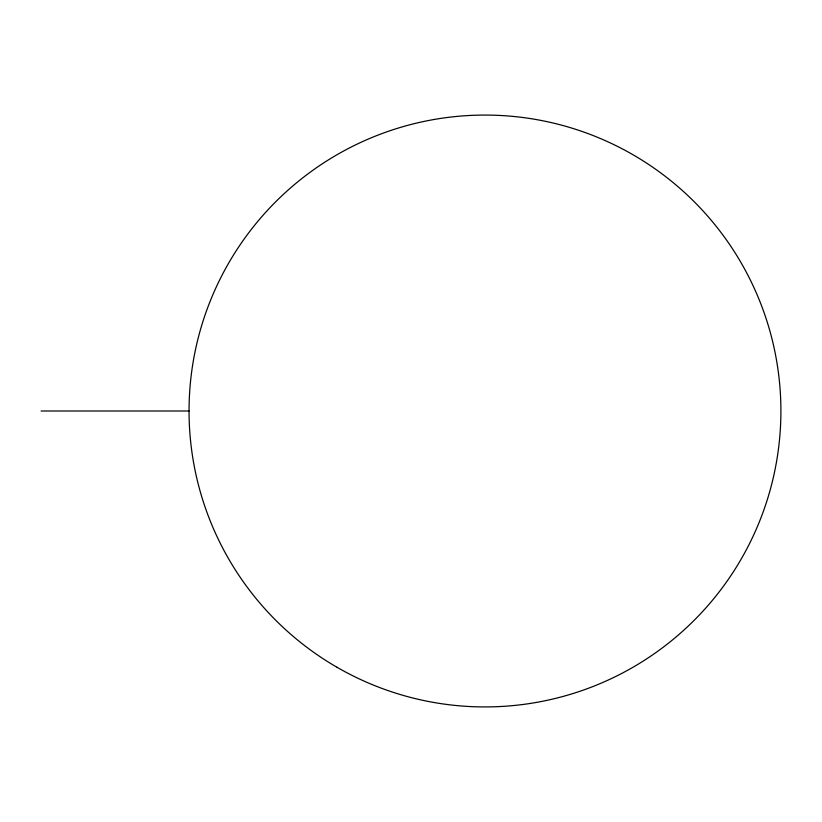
<?xml version="1.0" encoding="UTF-8"?>
<svg xmlns="http://www.w3.org/2000/svg" width="822" height="822" viewBox="0 0 822 822"><rect width="100%" height="100%" fill="white"/><g stroke="black" fill="none" stroke-linecap="round" stroke-linejoin="round"><path stroke-width="1.23" d="M41.1 411L189.06 411M337.02 667.279A295.92 295.92 0 0 0 780.9 411A295.92 295.92 0 0 0 337.02 154.721A295.92 295.92 0 0 0 337.02 667.279"/></g></svg>
